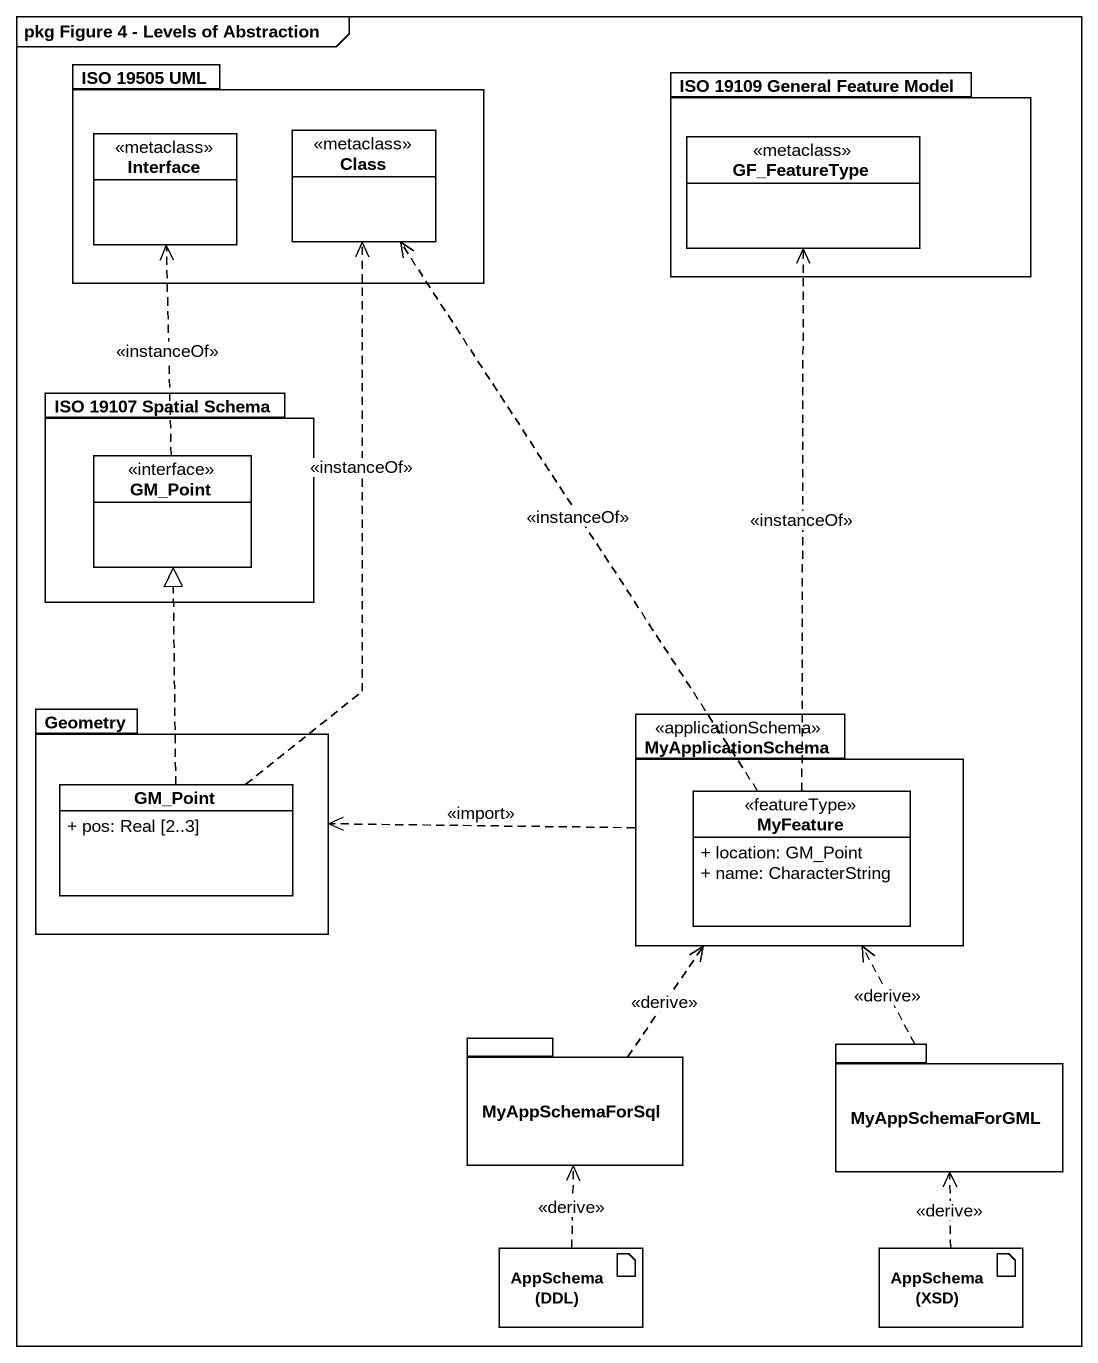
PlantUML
@startuml
mainframe pkg Figure 4 - Levels of Abstraction
allowmixing
hide circle
hide empty members
skinparam classAttributeIconSize 0
package "ISO 19505 UML" as ISO_19505_UML #FFFFFF {
  class "Interface" as Interface_ <<metaclass>> #FFFFFF
  class "Class" as Class_ <<metaclass>> #FFFFFF
}
package "ISO 19109 General Feature Model" as ISO_19109_General_Feature #FFFFFF {
  class GF_FeatureType <<metaclass>> #FFFFFF
}
package "ISO 19107 Spatial Schema" as ISO_19107_Spatial_Schema #FFFFFF {
  class GM_Point <<interface>> #FFFFFF
}
package Geometry #FFFFFF {
  class "GM_Point" as GM_Point_2 #FFFFFF {
    + pos: Real [2..3]
  }
}
package MyApplicationSchema <<applicationSchema>> #FFFFFF {
  class MyFeature <<featureType>> #FFFFFF {
    + location: GM_Point
    + name: CharacterString
  }
}
package MyAppSchemaForSql #FFFFFF {
}
package MyAppSchemaForGML #FFFFFF {
}
artifact "AppSchema (DDL)" as AppSchema_DDL #FFFFFF
artifact "AppSchema (XSD)" as AppSchema_XSD #FFFFFF
GM_Point .up.> Interface_ : <<instanceOf>>
MyApplicationSchema .left.> Geometry
MyApplicationSchema .left.> Geometry : <<import>>
GM_Point_2 .up.> Class_ : <<instanceOf>>
GM_Point_2 .up.|> GM_Point
MyFeature .up.> Class_ : <<instanceOf>>
MyFeature .up.> GF_FeatureType : <<instanceOf>>
MyAppSchemaForSql .up.> MyApplicationSchema : <<derive>>
MyAppSchemaForGML .up.> MyApplicationSchema : <<derive>>
AppSchema_DDL .up.> MyAppSchemaForSql : <<derive>>
AppSchema_XSD .up.> MyAppSchemaForGML : <<derive>>
@enduml
